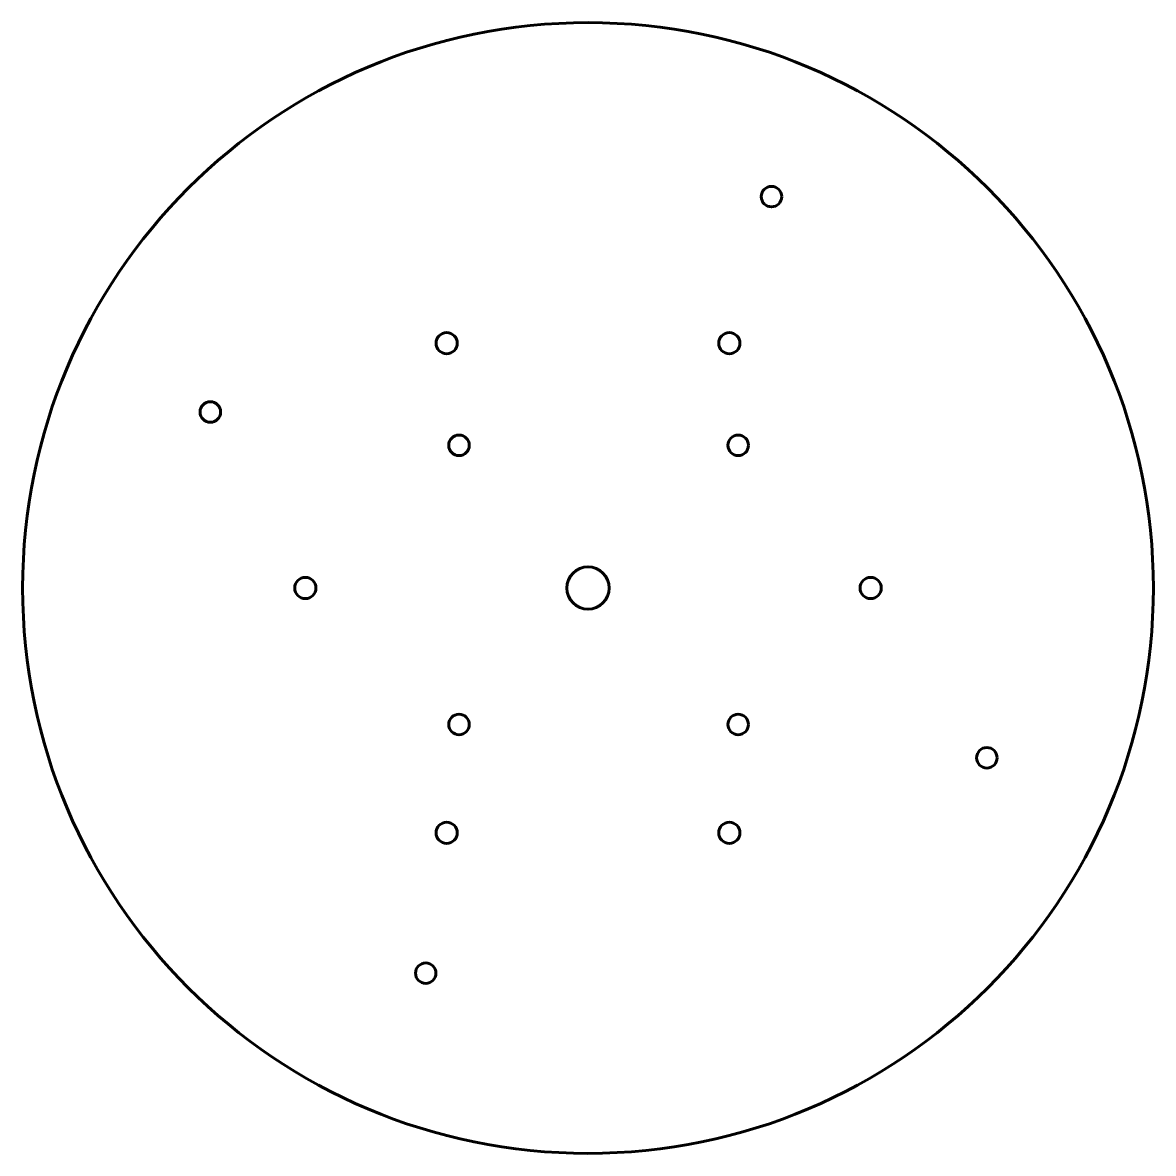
# Model space of a CAD drawing. Header units: millimetres. Extents: x -80 to 80, y -80 to 80.
import ezdxf

# ---------------------------------------------------------------- set-up
doc = ezdxf.new("R2010")
doc.units = ezdxf.units.MM
doc.linetypes.add('K5LT_BASIC', pattern=[0])

msp = doc.modelspace()

# ---------------------------------------------------------------- linework, layer by layer
at = {"color": 150, "linetype": 'K5LT_BASIC', "lineweight": 60, "true_color": 0x0080ff}
for centre, radius in [((0, 0), 80), ((25.96, 55.38), 1.45), ((-20, 34.64), 1.5), ((20, 34.64), 1.5), ((-53.44, 24.9), 1.45), ((-18.25, 20.19), 1.45), ((21.25, 20.19), 1.45), ((0, 0), 3), ((-40, 0), 1.5), ((40, 0), 1.5), ((-18.25, -19.31), 1.45), ((21.25, -19.31), 1.45), ((56.44, -24.02), 1.45), ((-20, -34.64), 1.5), ((20, -34.64), 1.5), ((-22.96, -54.5), 1.45)]:
    msp.add_circle(centre, radius, dxfattribs=at)

doc.saveas('drawing.dxf')
